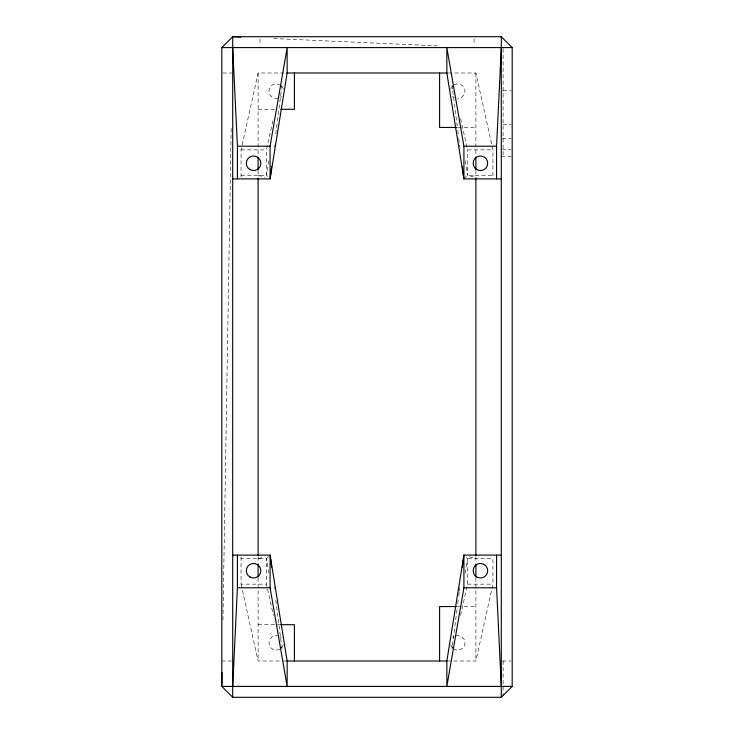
<?xml version="1.0" encoding="UTF-8"?>
<svg xmlns="http://www.w3.org/2000/svg" width="734" height="734" viewBox="0 0 734 734"><rect width="100%" height="100%" fill="white"/><g stroke="black" fill="none" stroke-linecap="round" stroke-linejoin="round"><path stroke-width="0.55" stroke-dasharray="3.67 2.75" d="M222.943 620.01L231.201 126.074M274.085 147.35L274.378 145.093M275.8 133.827L281.517 88.768M281.663 87.64L281.948 85.392M452.052 648.608L452.337 646.36M452.483 645.232L457.199 608.055M457.768 603.55L458.199 600.173M458.768 595.659L459.2 592.283M459.337 591.154L459.915 586.649M268.892 160.654L266.46 175.261L268.635 177.445M465.108 573.346L467.54 558.739L465.365 556.556M241.055 177.077L241.055 149.855L258.111 72.996L285.618 72.996M241.055 175.261L266.46 175.261L266.46 149.855L273.378 118.669M460.622 615.331L467.54 584.145L467.54 558.739L492.945 558.739L492.945 584.145L475.889 661.004L448.382 661.004M463.916 178.894L467.54 175.261L492.945 175.261M268.635 556.556L266.46 558.739L241.055 558.739M470.448 176.912L475.889 175.261M258.111 558.739L263.552 557.088M222.907 72.996L231.614 72.996M448.382 72.996L475.889 72.996L492.945 149.855L492.945 177.077M503.111 90.236L511.057 90.236M258.111 109.293L277.397 109.293M503.111 124.716L511.057 124.716M457.741 127.441L475.889 127.441M502.386 138.331L511.093 138.331M502.386 149.222L511.093 149.222M241.055 149.855L266.46 149.855M460.622 118.669L467.54 149.855L492.945 149.855M501.294 156.48L511.093 156.48M241.055 556.923L241.055 584.145L266.46 584.145L273.378 615.331M467.54 584.145L492.945 584.145M457.741 606.559L475.889 606.559M258.111 624.707L279.663 624.707M221.815 661.004L231.614 661.004M241.055 584.145L258.111 661.004L287.15 661.004M502.386 661.004L511.093 661.004M273.8 38.544L437.069 45.847M258.111 175.261L264.644 177.243M469.356 556.757L475.889 558.739M465.108 160.654L467.54 175.261L467.54 149.855M268.892 573.346L266.46 558.739L266.46 584.145M452.052 85.392L452.621 89.897M452.768 91.025L457.199 125.945M457.768 130.45L458.199 133.827M458.768 138.341L459.484 143.965M459.622 145.093L459.915 147.35M274.085 586.649L274.378 588.907M275.8 600.173L281.517 645.232M281.663 646.36L281.948 648.608M503.111 48.719L503.111 156.48M503.111 661.004L503.111 695.483M475.889 72.996L475.889 156.094M475.889 170.426L475.889 178.894M475.889 556.702L475.889 563.574M475.889 577.906L475.889 661.004M474.072 38.874L474.072 45.407M259.928 38.874L259.928 45.407M258.111 72.996L258.111 156.25M258.111 170.426L258.111 177.298M258.111 556.702L258.111 563.574M258.111 577.75L258.111 661.004M454.117 84.86A7.257 7.257 0 0 1 464.75 89.264A7.257 7.257 0 0 1 457.741 98.402M454.117 97.429A7.257 7.257 0 0 1 452.612 96.282M450.731 89.264A7.257 7.257 0 0 1 452.612 86.016M281.388 96.282A7.257 7.257 0 0 1 279.883 97.429M278.14 98.154A7.257 7.257 0 0 1 269.057 90.199A7.257 7.257 0 0 1 279.883 84.86M281.388 86.016A7.257 7.257 0 0 1 283.269 89.264M283.269 644.736A7.257 7.257 0 0 1 281.388 647.984M279.883 649.14A7.257 7.257 0 0 1 269.057 643.801A7.257 7.257 0 0 1 278.14 635.846M279.883 636.571A7.257 7.257 0 0 1 281.388 637.718M455.86 635.846A7.257 7.257 0 0 1 464.943 643.801A7.257 7.257 0 0 1 454.117 649.14M452.612 647.984A7.257 7.257 0 0 1 450.731 644.736M452.612 637.718A7.257 7.257 0 0 1 454.117 636.571"/><path stroke-width="1.1" d="M222.044 672.656L221.815 686.409L232.706 697.3L501.294 697.3L512.185 686.409L512.185 47.591L501.294 36.7L232.706 36.7L221.815 47.591L221.815 686.409L512.185 686.409M232.706 686.409L237.421 587.778L237.421 555.106M496.579 178.894L496.579 146.222L501.294 47.591M271.663 166.499L270.084 178.894L232.706 178.894M462.337 567.501L463.916 555.106L501.294 555.106M270.084 146.222L287.15 47.591L287.15 72.996L270.084 178.894L270.084 146.222L237.421 146.222L232.706 47.591M463.916 587.778L446.85 686.409L446.85 661.004L463.916 555.106L463.916 587.778L496.579 587.778L501.294 686.409M221.815 47.591L512.185 47.591M286.765 72.996L447.235 72.996M280.792 109.293L294.407 109.293L294.407 72.996M456.603 127.441L439.593 127.441L439.593 72.996M501.294 178.894L463.916 178.894L446.85 72.996L446.85 47.591L463.916 146.222L496.579 146.222M232.706 555.106L270.084 555.106L287.15 661.004L287.15 686.409L270.084 587.778L270.084 555.106L271.663 567.501M237.421 587.778L270.084 587.778M456.603 606.559L439.593 606.559L439.593 661.004M280.792 624.707L294.407 624.707L294.407 661.004M286.765 661.004L447.235 661.004M240.697 37.058L232.706 36.7L232.706 697.3M462.337 166.499L463.916 178.894L463.916 146.222M501.294 36.7L501.294 697.3M496.579 555.106L496.579 587.778M475.889 157.076L475.889 169.582M475.889 178.445L475.889 555.555M475.889 564.418L475.889 576.924M258.111 157.076L258.111 169.582M258.111 178.445L258.111 555.555M258.111 564.418L258.111 576.924M237.421 146.222L237.421 178.894M476.797 577.007A7.257 7.257 0 0 0 487.688 570.713A7.257 7.257 0 0 0 476.797 564.428A7.257 7.257 0 0 0 476.797 577.007M249.945 169.572A7.257 7.257 0 0 0 260.836 163.287A7.257 7.257 0 0 0 249.945 156.993A7.257 7.257 0 0 0 249.945 169.572M476.797 169.572A7.257 7.257 0 0 0 487.688 163.287A7.257 7.257 0 0 0 476.797 156.993A7.257 7.257 0 0 0 476.797 169.572M249.945 577.007A7.257 7.257 0 0 0 260.836 570.713A7.257 7.257 0 0 0 249.945 564.428A7.257 7.257 0 0 0 249.945 577.007"/></g></svg>
